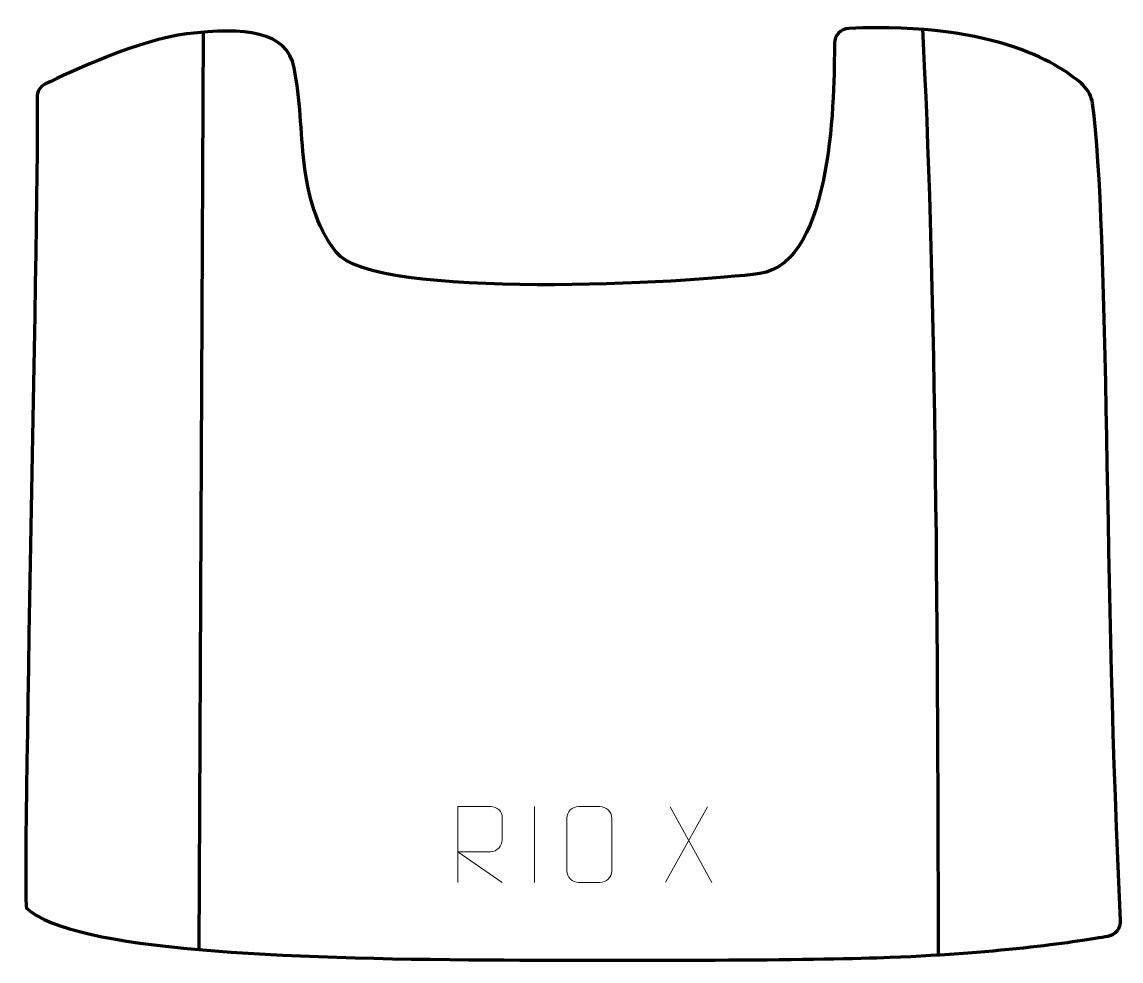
# Model space of a CAD drawing. Header units: millimetres. Extents: x -183 to 178, y -154 to 155.
import ezdxf

# ---------------------------------------------------------------- set-up
doc = ezdxf.new("R2010")
doc.units = ezdxf.units.MM
doc.header["$MEASUREMENT"] = 0
for name, color, linetype in [('layer 1', 7, 'Continuous'), ('layer 2', 7, 'Continuous'), ('layer 3', 7, 'Continuous')]:
    doc.layers.add(name, color=color, linetype=linetype)

msp = doc.modelspace()

# ---------------------------------------------------------------- linework, layer by layer
at = {"layer": 'layer 1', "color": 250, "lineweight": 9}
for points, knots in [([(-40.0195, -128.5583), (-40.0195, -128.5583), (-40.0195, -103.6048), (-40.0195, -103.6048), (-40.0195, -103.6048), (-36.4247, -103.6048), (-32.8292, -103.6048), (-29.234, -103.6048), (-29.234, -103.6048), (-26.9087, -103.6425), (-25.3514, -105.1325), (-25.3555, -107.4989), (-25.3555, -107.4989), (-25.3559, -109.5344), (-25.3559, -112.5938), (-25.3555, -114.6298), (-25.3555, -114.6298), (-25.362, -116.5053), (-27.1743, -118.4471), (-29.1838, -118.4662), (-29.1838, -118.4662), (-29.1838, -118.4662), (-40.0195, -118.4662), (-40.0195, -118.4662), (-40.0195, -118.4662), (-40.0195, -118.4662), (-25.3648, -128.5583), (-25.3648, -128.5583)], [0, 0, 0, 0, 0.125, 0.125, 0.125, 0.125, 0.25, 0.25, 0.25, 0.25, 0.375, 0.375, 0.375, 0.375, 0.5, 0.5, 0.5, 0.5, 0.625, 0.625, 0.625, 0.625, 0.75, 0.75, 0.75, 0.75, 1, 1, 1, 1]), ([(-0.2071, -103.6051), (2.1186, -103.6051), (4.4447, -103.6051), (6.7708, -103.6051), (6.7708, -103.6051), (8.7174, -103.5695), (10.7088, -105.0611), (10.7355, -107.4987), (10.7355, -107.4987), (10.7351, -113.2456), (10.7351, -118.9929), (10.7355, -124.7406), (10.7355, -124.7406), (10.5957, -127.064), (8.9185, -128.5436), (6.7708, -128.5544), (6.7708, -128.5544), (4.4389, -128.554), (2.107, -128.554), (-0.2245, -128.5544), (-0.2245, -128.5544), (-2.1495, -128.6598), (-4.1216, -126.7753), (-4.1104, -124.758), (-4.1104, -124.758), (-4.1101, -118.9879), (-4.1101, -113.2182), (-4.1104, -107.4489), (-4.1104, -107.4489), (-4.1062, -105.3108), (-2.3595, -103.5916), (-0.2071, -103.6051)], [0, 0, 0, 0, 0.11111111, 0.11111111, 0.11111111, 0.11111111, 0.22222222, 0.22222222, 0.22222222, 0.22222222, 0.33333333, 0.33333333, 0.33333333, 0.33333333, 0.44444444, 0.44444444, 0.44444444, 0.44444444, 0.55555556, 0.55555556, 0.55555556, 0.55555556, 0.66666667, 0.66666667, 0.66666667, 0.66666667, 0.77777778, 0.77777778, 0.77777778, 0.77777778, 1, 1, 1, 1])]:
    msp.add_open_spline(points, degree=3, knots=knots, dxfattribs=at)
for points in [[(-14.6875, -103.5945), (-14.6875, -103.5945), (-14.6875, -128.5686), (-14.6875, -128.5686)], [(42.1828, -103.6337), (42.1828, -103.6337), (28.4422, -128.5295), (28.4422, -128.5295)], [(29.8968, -103.6337), (29.8968, -103.6337), (43.6374, -128.5872), (43.6374, -128.5872)]]:
    msp.add_open_spline(points, degree=3, dxfattribs=at)
at = {"layer": 'layer 2', "color": 230, "lineweight": 200}
msp.add_open_spline([(-178.4848, 129.7592), (-178.5439, 131.7037), (-177.4548, 133.5058), (-175.695, 134.3619), (-175.695, 134.3619), (-167.6465, 138.2767), (-144.5446, 148.9892), (-129.1698, 150.8245), (-129.1698, 150.8245), (-110.2898, 153.0782), (-96.2691, 151.8413), (-93.8471, 139.6475), (-93.8471, 139.6475), (-89.723, 118.8807), (-93.7621, 96.8042), (-80.0463, 78.9289), (-80.0463, 78.9289), (-67.7353, 62.8838), (37.6195, 68.7899), (59.4543, 71.9262), (59.4543, 71.9262), (83.8763, 75.4339), (83.976, 132.0505), (83.9953, 147.6586), (83.9953, 147.6586), (83.9987, 150.3116), (86.1016, 152.5029), (88.7724, 152.6177), (88.7724, 152.6177), (137.9781, 154.734), (159.1133, 140.2074), (165.8852, 133.9224), (165.8852, 133.9224), (167.5685, 132.36), (168.6496, 130.2687), (168.9533, 128.002), (168.9533, 128.002), (174.606, 85.8298), (172.75, -32.798), (178.2296, -141.0923), (178.2296, -141.0923), (178.3558, -143.5881), (176.5973, -145.7856), (174.1181, -146.2232), (174.1181, -146.2232), (164.5433, -147.912), (139.4532, -151.7549), (102.3608, -153.223), (102.3608, -153.223), (80.9467, -154.0706), (26.1002, -154.4483), (-30.0699, -154.0732), (-30.0699, -154.0732), (-97.1339, -153.6256), (-166.0655, -151.1917), (-182.0136, -137.094), (-182.0136, -137.094), (-183.4663, -135.0285), (-177.7783, 106.5125), (-178.4848, 129.7592)], degree=3, knots=[0, 0, 0, 0, 0.0625, 0.0625, 0.0625, 0.0625, 0.125, 0.125, 0.125, 0.125, 0.1875, 0.1875, 0.1875, 0.1875, 0.25, 0.25, 0.25, 0.25, 0.3125, 0.3125, 0.3125, 0.3125, 0.375, 0.375, 0.375, 0.375, 0.4375, 0.4375, 0.4375, 0.4375, 0.5, 0.5, 0.5, 0.5, 0.5625, 0.5625, 0.5625, 0.5625, 0.625, 0.625, 0.625, 0.625, 0.6875, 0.6875, 0.6875, 0.6875, 0.75, 0.75, 0.75, 0.75, 0.8125, 0.8125, 0.8125, 0.8125, 0.875, 0.875, 0.875, 0.875, 1, 1, 1, 1], dxfattribs=at)
at = {"layer": 'layer 3', "color": 142, "lineweight": 200}
for points in [[(112.9733, 152.5522), (117.1031, 75.674), (118.0402, -34.1393), (118.1483, -152.5057)], [(-123.8316, 151.3734), (-123.8316, 151.3734), (-125.2449, -150.6993), (-125.2449, -150.6993)]]:
    msp.add_open_spline(points, degree=3, dxfattribs=at)

doc.saveas('drawing.dxf')
